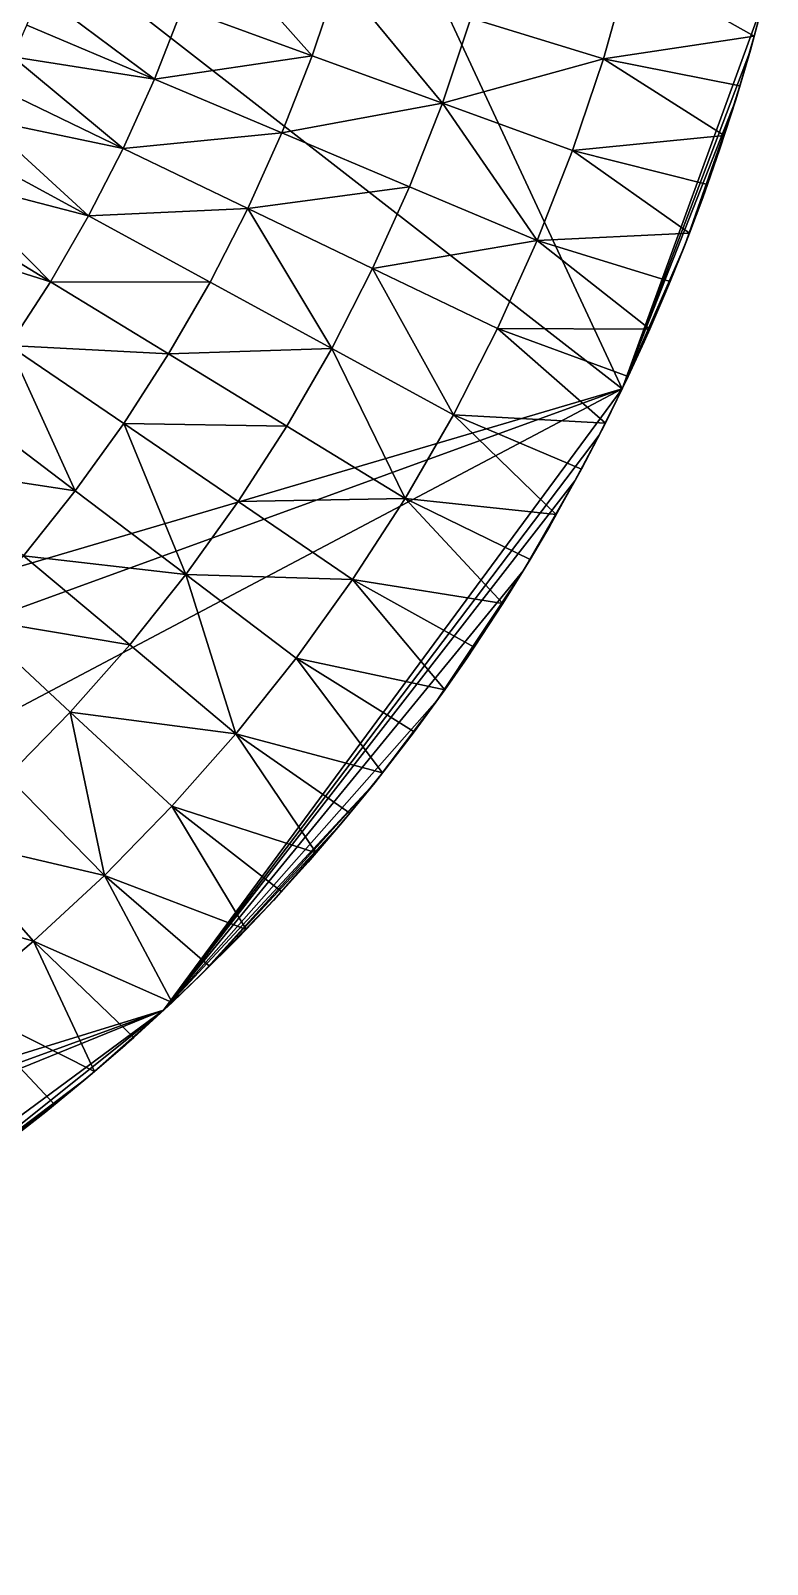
# Model space of a CAD drawing. Header units: millimetres. Extents: x -3750 to 5350, y -3750 to 3750.
# Drawn here: x 2311 to 3640, y -3749 to -981 of the extents above; entities that cross this region are included whole.
import ezdxf

# ---------------------------------------------------------------- set-up
doc = ezdxf.new("R2010")
doc.units = ezdxf.units.MM
doc.header["$MEASUREMENT"] = 0
doc.layers.add('MESH_3D', color=2, linetype='CONTINUOUS')

msp = doc.modelspace()

# ---------------------------------------------------------------- linework, layer by layer
at = {"layer": 'MESH_3D'}
for points in [[(925.3, 3634, 32500), (-2410.5, 2872.7, 32500), (3378.6, -1627.1, 32500)], [(925.3, 3634, 32500), (3378.6, -1627.1, 32500), (3634, -925.3, 32500)], [(3378.6, -1627.1, 32500), (-2410.5, 2872.7, 32500), (-1955.4, -3199.8, 32500)], [(2819.1, -1026.1, 24400), (2584.2, -940.6, 24200), (2627.8, -810.6, 24200)], [(2866.7, -884.3, 24400), (2819.1, -1026.1, 24400), (2627.8, -810.6, 24200)], [(3054, -1111.6, 24600), (2819.1, -1026.1, 24400), (2866.7, -884.3, 24400)], [(3105.6, -958, 24600), (3054, -1111.6, 24600), (2866.7, -884.3, 24400)], [(3391.8, -863.7, 24800), (3344.5, -1031.6, 24800), (3105.6, -958, 24600)], [(3391.8, -863.7, 24800), (3616.8, -990.4, 25000), (3344.5, -1031.6, 24800)], [(3391.8, -863.7, 24800), (3640.5, -899.7, 25000), (3616.8, -990.4, 25000)], [(2534.1, -1068.2, 24200), (2303.7, -971.1, 24000), (2327.2, -913.4, 24000)], [(2584.2, -940.6, 24200), (2534.1, -1068.2, 24200), (2327.2, -913.4, 24000)], [(3634, -925.3, 32500), (3616.8, -990.4, 25000), (3640.5, -899.7, 25000)], [(2819.1, -1026.1, 24400), (2534.1, -1068.2, 24200), (2584.2, -940.6, 24200)], [(3634, -925.3, 32500), (3378.6, -1627.1, 32500), (3609.8, -1015.7, 32500)], [(3634, -925.3, 32500), (3609.8, -1015.7, 32500), (3616.8, -990.4, 25000)], [(3344.5, -1031.6, 24800), (3054, -1111.6, 24600), (3105.6, -958, 24600)], [(2534.1, -1068.2, 24200), (2278.8, -1028.2, 24000), (2303.7, -971.1, 24000)], [(3344.5, -1031.6, 24800), (3616.8, -990.4, 25000), (3591, -1080.5, 25000)], [(3609.8, -1015.7, 32500), (3591, -1080.5, 25000), (3616.8, -990.4, 25000)], [(3609.8, -1015.7, 32500), (3378.6, -1627.1, 32500), (3583.4, -1105.3, 32500)], [(3609.8, -1015.7, 32500), (3583.4, -1105.3, 32500), (3591, -1080.5, 25000)], [(2477.7, -1193.2, 24200), (2252.4, -1084.7, 24000), (2278.8, -1028.2, 24000)], [(2534.1, -1068.2, 24200), (2477.7, -1193.2, 24200), (2278.8, -1028.2, 24000)], [(2819.1, -1026.1, 24400), (2764.4, -1165.3, 24400), (2534.1, -1068.2, 24200)], [(3054, -1111.6, 24600), (2764.4, -1165.3, 24400), (2819.1, -1026.1, 24400)], [(3344.5, -1031.6, 24800), (3288.9, -1197.1, 24800), (3054, -1111.6, 24600)], [(3344.5, -1031.6, 24800), (3562.8, -1169.9, 25000), (3288.9, -1197.1, 24800)], [(3344.5, -1031.6, 24800), (3591, -1080.5, 25000), (3562.8, -1169.9, 25000)], [(2764.4, -1165.3, 24400), (2477.7, -1193.2, 24200), (2534.1, -1068.2, 24200)], [(2477.7, -1193.2, 24200), (2224.7, -1140.5, 24000), (2252.4, -1084.7, 24000)], [(3583.4, -1105.3, 32500), (3378.6, -1627.1, 32500), (3490.8, -1370, 32500)], [(3583.4, -1105.3, 32500), (3490.8, -1370, 32500), (3554.7, -1194.3, 32500)], [(3583.4, -1105.3, 32500), (3554.7, -1194.3, 32500), (3562.8, -1169.9, 25000)], [(3583.4, -1105.3, 32500), (3562.8, -1169.9, 25000), (3591, -1080.5, 25000)], [(3054, -1111.6, 24600), (2994.8, -1262.4, 24600), (2764.4, -1165.3, 24400)], [(3225.2, -1359.5, 24800), (2994.8, -1262.4, 24600), (3054, -1111.6, 24600)], [(3288.9, -1197.1, 24800), (3225.2, -1359.5, 24800), (3054, -1111.6, 24600)], [(2415.1, -1315.2, 24200), (2195.6, -1195.6, 24000), (2224.7, -1140.5, 24000)], [(2477.7, -1193.2, 24200), (2415.1, -1315.2, 24200), (2224.7, -1140.5, 24000)], [(2764.4, -1165.3, 24400), (2702.9, -1301.7, 24400), (2477.7, -1193.2, 24200)], [(2994.8, -1262.4, 24600), (2702.9, -1301.7, 24400), (2764.4, -1165.3, 24400)], [(3288.9, -1197.1, 24800), (3562.8, -1169.9, 25000), (3532.5, -1258.6, 25000)], [(3554.7, -1194.3, 32500), (3532.5, -1258.6, 25000), (3562.8, -1169.9, 25000)], [(2415.1, -1315.2, 24200), (2165.1, -1250, 24000), (2195.6, -1195.6, 24000)], [(2702.9, -1301.7, 24400), (2415.1, -1315.2, 24200), (2477.7, -1193.2, 24200)], [(3288.9, -1197.1, 24800), (3499.9, -1346.5, 25000), (3225.2, -1359.5, 24800)], [(3288.9, -1197.1, 24800), (3532.5, -1258.6, 25000), (3499.9, -1346.5, 25000)], [(3554.7, -1194.3, 32500), (3490.8, -1370, 32500), (3523.8, -1282.6, 32500)], [(3554.7, -1194.3, 32500), (3523.8, -1282.6, 32500), (3532.5, -1258.6, 25000)], [(2346.5, -1433.9, 24200), (2133.2, -1303.6, 24000), (2165.1, -1250, 24000)], [(2415.1, -1315.2, 24200), (2346.5, -1433.9, 24200), (2165.1, -1250, 24000)], [(2994.8, -1262.4, 24600), (2928.1, -1410.1, 24600), (2702.9, -1301.7, 24400)], [(3225.2, -1359.5, 24800), (2928.1, -1410.1, 24600), (2994.8, -1262.4, 24600)], [(3523.8, -1282.6, 32500), (3499.9, -1346.5, 25000), (3532.5, -1258.6, 25000)], [(3523.8, -1282.6, 32500), (3490.8, -1370, 32500), (3499.9, -1346.5, 25000)], [(2346.5, -1433.9, 24200), (2100.1, -1356.4, 24000), (2133.2, -1303.6, 24000)], [(2634.7, -1434.8, 24400), (2346.5, -1433.9, 24200), (2415.1, -1315.2, 24200)], [(2702.9, -1301.7, 24400), (2634.7, -1434.8, 24400), (2415.1, -1315.2, 24200)], [(2854.2, -1554.3, 24600), (2634.7, -1434.8, 24400), (2702.9, -1301.7, 24400)], [(2928.1, -1410.1, 24600), (2854.2, -1554.3, 24600), (2702.9, -1301.7, 24400)], [(3225.2, -1359.5, 24800), (3499.9, -1346.5, 25000), (3465.2, -1433.5, 25000)], [(3490.8, -1370, 32500), (3465.2, -1433.5, 25000), (3499.9, -1346.5, 25000)], [(2346.5, -1433.9, 24200), (2272.2, -1549.1, 24200), (2100.1, -1356.4, 24000)], [(3225.2, -1359.5, 24800), (3153.4, -1518.6, 24800), (2928.1, -1410.1, 24600)], [(3225.2, -1359.5, 24800), (3428.3, -1519.7, 25000), (3153.4, -1518.6, 24800)], [(3225.2, -1359.5, 24800), (3465.2, -1433.5, 25000), (3428.3, -1519.7, 25000)], [(3490.8, -1370, 32500), (3378.6, -1627.1, 32500), (3418.1, -1542.3, 32500)], [(3490.8, -1370, 32500), (3418.1, -1542.3, 32500), (3455.5, -1456.6, 32500)], [(3490.8, -1370, 32500), (3455.5, -1456.6, 32500), (3465.2, -1433.5, 25000)], [(3073.8, -1673.9, 24800), (2854.2, -1554.3, 24600), (2928.1, -1410.1, 24600)], [(3153.4, -1518.6, 24800), (3073.8, -1673.9, 24800), (2928.1, -1410.1, 24600)], [(2559.9, -1564.3, 24400), (2272.2, -1549.1, 24200), (2346.5, -1433.9, 24200)], [(2634.7, -1434.8, 24400), (2559.9, -1564.3, 24400), (2346.5, -1433.9, 24200)], [(2854.2, -1554.3, 24600), (2559.9, -1564.3, 24400), (2634.7, -1434.8, 24400)], [(3455.5, -1456.6, 32500), (3428.3, -1519.7, 25000), (3465.2, -1433.5, 25000)], [(3455.5, -1456.6, 32500), (3418.1, -1542.3, 32500), (3428.3, -1519.7, 25000)], [(3153.4, -1518.6, 24800), (3348.1, -1689.1, 25000), (3073.8, -1673.9, 24800)], [(3153.4, -1518.6, 24800), (3389.2, -1604.9, 25000), (3348.1, -1689.1, 25000)], [(3153.4, -1518.6, 24800), (3428.3, -1519.7, 25000), (3389.2, -1604.9, 25000)], [(3418.1, -1542.3, 32500), (3389.2, -1604.9, 25000), (3428.3, -1519.7, 25000)], [(2391.4, -1811.4, 24400), (2192.1, -1660.5, 24200), (2272.2, -1549.1, 24200)], [(2478.7, -1690, 24400), (2391.4, -1811.4, 24400), (2272.2, -1549.1, 24200)], [(2559.9, -1564.3, 24400), (2478.7, -1690, 24400), (2272.2, -1549.1, 24200)], [(3418.1, -1542.3, 32500), (3378.6, -1627.1, 32500), (3389.2, -1604.9, 25000)], [(2773.2, -1694.7, 24600), (2478.7, -1690, 24400), (2559.9, -1564.3, 24400)], [(2854.2, -1554.3, 24600), (2773.2, -1694.7, 24600), (2559.9, -1564.3, 24400)], [(2986.5, -1825, 24800), (2773.2, -1694.7, 24600), (2854.2, -1554.3, 24600)], [(3073.8, -1673.9, 24800), (2986.5, -1825, 24800), (2854.2, -1554.3, 24600)], [(3378.6, -1627.1, 32500), (3348.1, -1689.1, 25000), (3389.2, -1604.9, 25000)], [(3378.6, -1627.1, 32500), (-1955.4, -3199.8, 32500), (-1542.3, -3418.1, 32500)], [(3378.6, -1627.1, 32500), (-1542.3, -3418.1, 32500), (-558.9, -3708.1, 32500)], [(3378.6, -1627.1, 32500), (-558.9, -3708.1, 32500), (2550.6, -2748.9, 32500)], [(3378.6, -1627.1, 32500), (2550.6, -2748.9, 32500), (3337, -1710.8, 32500)], [(3378.6, -1627.1, 32500), (3337, -1710.8, 32500), (3348.1, -1689.1, 25000)], [(2391.4, -1811.4, 24400), (2106.6, -1767.7, 24200), (2192.1, -1660.5, 24200)], [(3073.8, -1673.9, 24800), (3259.5, -1854.3, 25000), (2986.5, -1825, 24800)], [(3073.8, -1673.9, 24800), (3304.8, -1772.2, 25000), (3259.5, -1854.3, 25000)], [(3073.8, -1673.9, 24800), (3348.1, -1689.1, 25000), (3304.8, -1772.2, 25000)], [(2590.7, -1962.4, 24600), (2391.4, -1811.4, 24400), (2478.7, -1690, 24400)], [(2685.3, -1830.8, 24600), (2590.7, -1962.4, 24600), (2478.7, -1690, 24400)], [(2773.2, -1694.7, 24600), (2685.3, -1830.8, 24600), (2478.7, -1690, 24400)], [(3337, -1710.8, 32500), (2550.6, -2748.9, 32500), (3293.3, -1793.5, 32500)], [(2986.5, -1825, 24800), (2685.3, -1830.8, 24600), (2773.2, -1694.7, 24600)], [(3337, -1710.8, 32500), (3293.3, -1793.5, 32500), (3304.8, -1772.2, 25000)], [(3337, -1710.8, 32500), (3304.8, -1772.2, 25000), (3348.1, -1689.1, 25000)], [(2391.4, -1811.4, 24400), (2298.1, -1928.4, 24400), (2106.6, -1767.7, 24200)], [(3293.3, -1793.5, 32500), (2550.6, -2748.9, 32500), (3199.8, -1955.4, 32500)], [(3293.3, -1793.5, 32500), (3199.8, -1955.4, 32500), (3247.6, -1875, 32500)], [(3293.3, -1793.5, 32500), (3247.6, -1875, 32500), (3259.5, -1854.3, 25000)], [(3293.3, -1793.5, 32500), (3259.5, -1854.3, 25000), (3304.8, -1772.2, 25000)], [(2590.7, -1962.4, 24600), (2298.1, -1928.4, 24400), (2391.4, -1811.4, 24400)], [(2986.5, -1825, 24800), (2891.8, -1971.6, 24800), (2685.3, -1830.8, 24600)], [(2986.5, -1825, 24800), (3162.8, -2014.8, 25000), (2891.8, -1971.6, 24800)], [(2986.5, -1825, 24800), (3212.1, -1935.2, 25000), (3162.8, -2014.8, 25000)], [(2986.5, -1825, 24800), (3259.5, -1854.3, 25000), (3212.1, -1935.2, 25000)], [(2891.8, -1971.6, 24800), (2590.7, -1962.4, 24600), (2685.3, -1830.8, 24600)], [(3247.6, -1875, 32500), (3212.1, -1935.2, 25000), (3259.5, -1854.3, 25000)], [(3247.6, -1875, 32500), (3199.8, -1955.4, 32500), (3212.1, -1935.2, 25000)], [(2489.6, -2089.1, 24600), (2199.2, -2040.5, 24400), (2298.1, -1928.4, 24400)], [(2590.7, -1962.4, 24600), (2489.6, -2089.1, 24600), (2298.1, -1928.4, 24400)], [(3199.8, -1955.4, 32500), (3162.8, -2014.8, 25000), (3212.1, -1935.2, 25000)], [(2681.2, -2249.8, 24800), (2489.6, -2089.1, 24600), (2590.7, -1962.4, 24600)], [(3199.8, -1955.4, 32500), (2550.6, -2748.9, 32500), (3044.8, -2189, 32500)], [(2790, -2113.3, 24800), (2681.2, -2249.8, 24800), (2590.7, -1962.4, 24600)], [(2891.8, -1971.6, 24800), (2790, -2113.3, 24800), (2590.7, -1962.4, 24600)], [(3199.8, -1955.4, 32500), (3044.8, -2189, 32500), (3098.4, -2112.5, 32500)], [(3199.8, -1955.4, 32500), (3098.4, -2112.5, 32500), (3150.1, -2034.5, 32500)], [(3199.8, -1955.4, 32500), (3150.1, -2034.5, 32500), (3162.8, -2014.8, 25000)], [(2891.8, -1971.6, 24800), (3058.1, -2170.3, 25000), (2790, -2113.3, 24800)], [(2891.8, -1971.6, 24800), (3111.4, -2093.2, 25000), (3058.1, -2170.3, 25000)], [(2891.8, -1971.6, 24800), (3162.8, -2014.8, 25000), (3111.4, -2093.2, 25000)], [(3150.1, -2034.5, 32500), (3111.4, -2093.2, 25000), (3162.8, -2014.8, 25000)], [(2382.4, -2210.6, 24600), (2269.3, -2326.6, 24600), (2199.2, -2040.5, 24400)], [(2489.6, -2089.1, 24600), (2382.4, -2210.6, 24600), (2199.2, -2040.5, 24400)], [(3150.1, -2034.5, 32500), (3098.4, -2112.5, 32500), (3111.4, -2093.2, 25000)], [(2681.2, -2249.8, 24800), (2382.4, -2210.6, 24600), (2489.6, -2089.1, 24600)], [(3098.4, -2112.5, 32500), (3058.1, -2170.3, 25000), (3111.4, -2093.2, 25000)], [(2790, -2113.3, 24800), (2945.9, -2320.4, 25000), (2681.2, -2249.8, 24800)], [(2790, -2113.3, 24800), (3002.9, -2246.1, 25000), (2945.9, -2320.4, 25000)], [(2790, -2113.3, 24800), (3058.1, -2170.3, 25000), (3002.9, -2246.1, 25000)], [(3098.4, -2112.5, 32500), (3044.8, -2189, 32500), (3058.1, -2170.3, 25000)], [(3044.8, -2189, 32500), (3002.9, -2246.1, 25000), (3058.1, -2170.3, 25000)], [(2443.8, -2505.5, 24800), (2269.3, -2326.6, 24600), (2382.4, -2210.6, 24600)], [(2565.7, -2380.6, 24800), (2443.8, -2505.5, 24800), (2382.4, -2210.6, 24600)], [(2681.2, -2249.8, 24800), (2565.7, -2380.6, 24800), (2382.4, -2210.6, 24600)], [(3044.8, -2189, 32500), (2550.6, -2748.9, 32500), (2931.9, -2338.1, 32500)], [(3044.8, -2189, 32500), (2931.9, -2338.1, 32500), (2989.2, -2264.3, 32500)], [(3044.8, -2189, 32500), (2989.2, -2264.3, 32500), (3002.9, -2246.1, 25000)], [(2681.2, -2249.8, 24800), (2826.2, -2464.7, 25000), (2565.7, -2380.6, 24800)], [(2681.2, -2249.8, 24800), (2886.9, -2393.3, 25000), (2826.2, -2464.7, 25000)], [(2681.2, -2249.8, 24800), (2945.9, -2320.4, 25000), (2886.9, -2393.3, 25000)], [(2989.2, -2264.3, 32500), (2931.9, -2338.1, 32500), (2945.9, -2320.4, 25000)], [(2989.2, -2264.3, 32500), (2945.9, -2320.4, 25000), (3002.9, -2246.1, 25000)], [(2931.9, -2338.1, 32500), (2886.9, -2393.3, 25000), (2945.9, -2320.4, 25000)], [(2443.8, -2505.5, 24800), (2150.5, -2436.8, 24600), (2269.3, -2326.6, 24600)], [(2931.9, -2338.1, 32500), (2550.6, -2748.9, 32500), (2618.4, -2684.5, 32500)], [(2931.9, -2338.1, 32500), (2618.4, -2684.5, 32500), (2872.7, -2410.5, 32500)], [(2931.9, -2338.1, 32500), (2872.7, -2410.5, 32500), (2886.9, -2393.3, 25000)], [(2565.7, -2380.6, 24800), (2699.5, -2602.9, 25000), (2443.8, -2505.5, 24800)], [(2565.7, -2380.6, 24800), (2763.8, -2534.6, 25000), (2699.5, -2602.9, 25000)], [(2565.7, -2380.6, 24800), (2826.2, -2464.7, 25000), (2763.8, -2534.6, 25000)], [(2872.7, -2410.5, 32500), (2826.2, -2464.7, 25000), (2886.9, -2393.3, 25000)], [(2872.7, -2410.5, 32500), (2618.4, -2684.5, 32500), (2748.9, -2550.6, 32500)], [(2872.7, -2410.5, 32500), (2748.9, -2550.6, 32500), (2811.7, -2481.3, 32500)], [(2872.7, -2410.5, 32500), (2811.7, -2481.3, 32500), (2826.2, -2464.7, 25000)], [(2315.9, -2624.2, 24800), (2026.3, -2541, 24600), (2150.5, -2436.8, 24600)], [(2443.8, -2505.5, 24800), (2315.9, -2624.2, 24800), (2150.5, -2436.8, 24600)], [(2811.7, -2481.3, 32500), (2748.9, -2550.6, 32500), (2763.8, -2534.6, 25000)], [(2811.7, -2481.3, 32500), (2763.8, -2534.6, 25000), (2826.2, -2464.7, 25000)], [(2443.8, -2505.5, 24800), (2566.1, -2734.5, 25000), (2315.9, -2624.2, 24800)], [(2443.8, -2505.5, 24800), (2633.7, -2669.5, 25000), (2566.1, -2734.5, 25000)], [(2443.8, -2505.5, 24800), (2699.5, -2602.9, 25000), (2633.7, -2669.5, 25000)], [(2315.9, -2624.2, 24800), (2182.2, -2736.4, 24800), (2026.3, -2541, 24600)], [(2748.9, -2550.6, 32500), (2699.5, -2602.9, 25000), (2763.8, -2534.6, 25000)], [(2748.9, -2550.6, 32500), (2618.4, -2684.5, 32500), (2684.5, -2618.4, 32500)], [(2748.9, -2550.6, 32500), (2684.5, -2618.4, 32500), (2699.5, -2602.9, 25000)], [(2315.9, -2624.2, 24800), (2426.3, -2859.3, 25000), (2182.2, -2736.4, 24800)], [(2315.9, -2624.2, 24800), (2497, -2797.8, 25000), (2426.3, -2859.3, 25000)], [(2315.9, -2624.2, 24800), (2566.1, -2734.5, 25000), (2497, -2797.8, 25000)], [(2684.5, -2618.4, 32500), (2618.4, -2684.5, 32500), (2633.7, -2669.5, 25000)], [(2684.5, -2618.4, 32500), (2633.7, -2669.5, 25000), (2699.5, -2602.9, 25000)], [(2618.4, -2684.5, 32500), (2550.6, -2748.9, 32500), (2566.1, -2734.5, 25000)], [(2618.4, -2684.5, 32500), (2566.1, -2734.5, 25000), (2633.7, -2669.5, 25000)], [(2182.2, -2736.4, 24800), (2354.1, -2919.1, 25000), (2280.4, -2977, 25000)], [(2182.2, -2736.4, 24800), (2426.3, -2859.3, 25000), (2354.1, -2919.1, 25000)], [(2550.6, -2748.9, 32500), (2497, -2797.8, 25000), (2566.1, -2734.5, 25000)], [(2550.6, -2748.9, 32500), (-558.9, -3708.1, 32500), (-186.9, -3745.3, 32500)], [(2550.6, -2748.9, 32500), (-186.9, -3745.3, 32500), (93.5, -3748.8, 32500)], [(2550.6, -2748.9, 32500), (93.5, -3748.8, 32500), (1875, -3247.6, 32500)], [(2550.6, -2748.9, 32500), (1875, -3247.6, 32500), (2112.5, -3098.4, 32500)], [(2550.6, -2748.9, 32500), (2112.5, -3098.4, 32500), (2410.5, -2872.7, 32500)], [(2550.6, -2748.9, 32500), (2410.5, -2872.7, 32500), (2481.3, -2811.7, 32500)], [(2550.6, -2748.9, 32500), (2481.3, -2811.7, 32500), (2497, -2797.8, 25000)], [(2481.3, -2811.7, 32500), (2410.5, -2872.7, 32500), (2426.3, -2859.3, 25000)], [(2481.3, -2811.7, 32500), (2426.3, -2859.3, 25000), (2497, -2797.8, 25000)], [(2410.5, -2872.7, 32500), (2112.5, -3098.4, 32500), (2189, -3044.8, 32500)], [(2410.5, -2872.7, 32500), (2189, -3044.8, 32500), (2264.3, -2989.2, 32500)], [(2410.5, -2872.7, 32500), (2264.3, -2989.2, 32500), (2338.1, -2931.9, 32500)], [(2410.5, -2872.7, 32500), (2338.1, -2931.9, 32500), (2354.1, -2919.1, 25000)], [(2410.5, -2872.7, 32500), (2354.1, -2919.1, 25000), (2426.3, -2859.3, 25000)], [(2338.1, -2931.9, 32500), (2264.3, -2989.2, 32500), (2280.4, -2977, 25000)], [(2338.1, -2931.9, 32500), (2280.4, -2977, 25000), (2354.1, -2919.1, 25000)]]:
    msp.add_3dface(points, dxfattribs=at)

doc.saveas('drawing.dxf')
